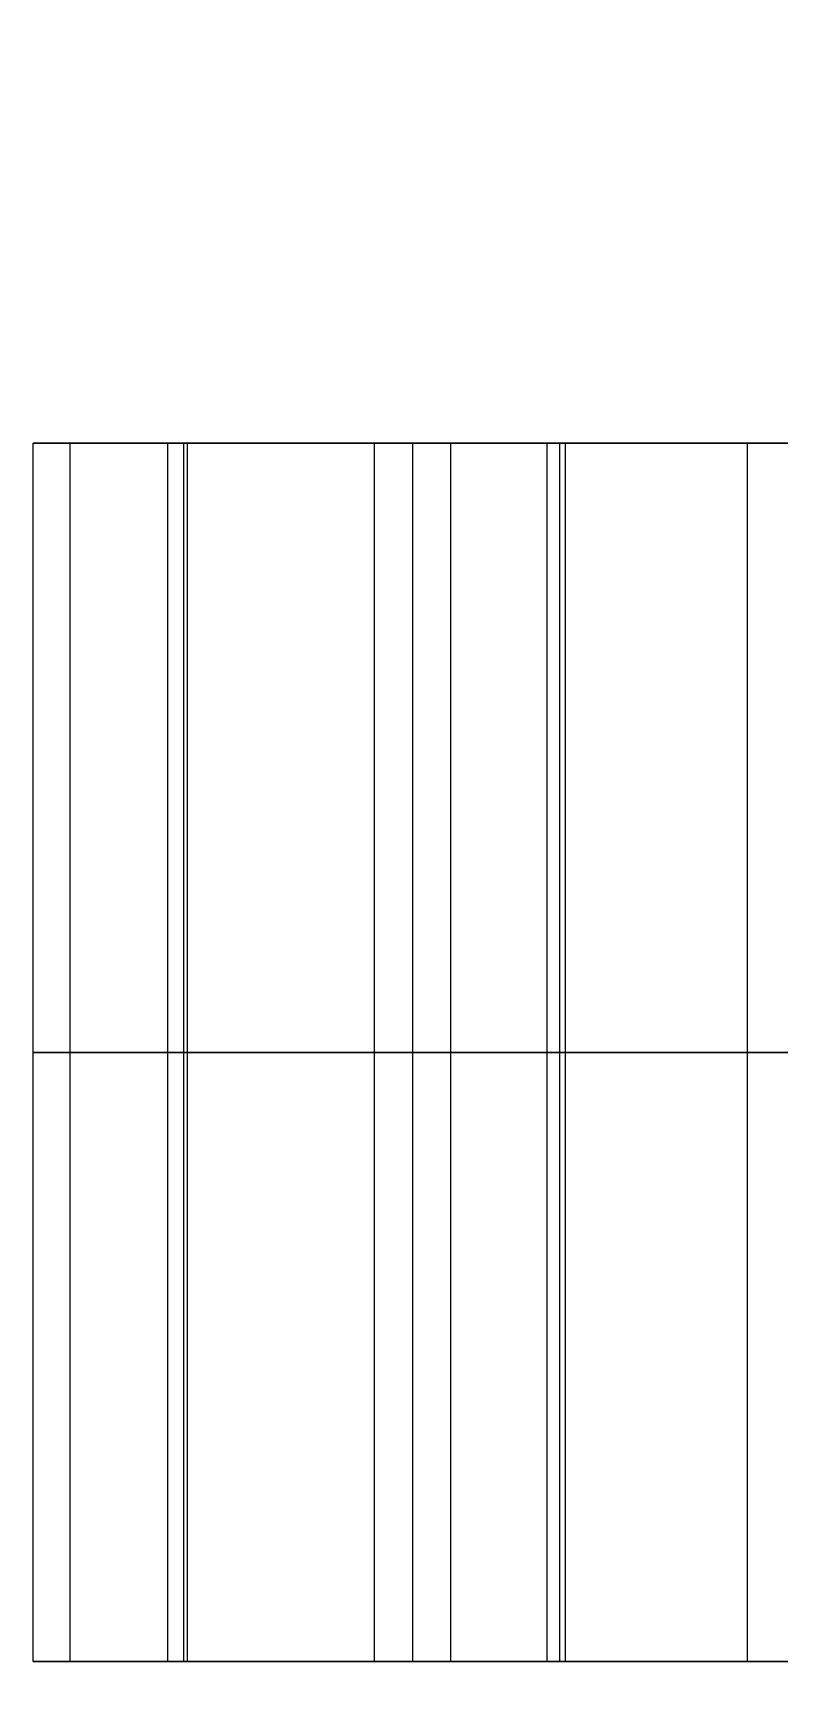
# Model space of a CAD drawing. Extents: x -60 to 60, y 140 to 264.
# Drawn here: x 18.15 to 21.87, y 194.39 to 202.52 of the extents above; entities that cross this region are included whole.
import ezdxf

# ---------------------------------------------------------------- set-up
doc = ezdxf.new("R2010")
doc.units = 0
doc.layers.add('Cut051011', color=7, linetype='CONTINUOUS')

msp = doc.modelspace()

# ---------------------------------------------------------------- linework, layer by layer
at = {"layer": 'Cut051011'}
for p, q in [((18.1473, 197.5, 546.061), (18.1473, 200.5, 546.061)), ((18.1473, 197.5, 546.061), (18.1473, 200.5, 546.061)), ((18.1473, 197.5, 653.939), (18.1473, 200.5, 653.939)), ((18.1473, 197.5, 653.939), (18.1473, 200.5, 653.939)), ((18.3306, 197.5, 545.984), (18.3306, 200.5, 545.984)), ((18.3306, 197.5, 545.984), (18.3306, 200.5, 545.984)), ((18.3306, 197.5, 654.016), (18.3306, 200.5, 654.016)), ((18.3306, 197.5, 654.016), (18.3306, 200.5, 654.016)), ((18.811, 197.5, 546.149), (18.811, 200.5, 546.149)), ((18.811, 197.5, 546.149), (18.811, 200.5, 546.149)), ((18.811, 197.5, 653.851), (18.811, 200.5, 653.851)), ((18.811, 197.5, 653.851), (18.811, 200.5, 653.851)), ((18.8908, 197.5, 546.639), (18.8908, 200.5, 546.639)), ((18.8908, 197.5, 546.639), (18.8908, 200.5, 546.639)), ((18.8908, 197.5, 653.361), (18.8908, 200.5, 653.361)), ((18.8908, 197.5, 653.361), (18.8908, 200.5, 653.361)), ((18.9081, 197.5, 546.323), (18.9081, 200.5, 546.323)), ((18.9081, 197.5, 546.323), (18.9081, 200.5, 546.323)), ((18.9081, 197.5, 653.677), (18.9081, 200.5, 653.677)), ((18.9081, 197.5, 653.677), (18.9081, 200.5, 653.677)), ((19.8284, 197.5, 546.981), (19.8284, 200.5, 546.981)), ((19.8284, 197.5, 546.981), (19.8284, 200.5, 546.981)), ((19.8284, 197.5, 653.019), (19.8284, 200.5, 653.019)), ((19.8284, 197.5, 653.019), (19.8284, 200.5, 653.019)), ((20.0187, 197.5, 546.727), (20.0187, 200.5, 546.727)), ((20.0187, 197.5, 546.727), (20.0187, 200.5, 546.727)), ((20.0187, 197.5, 653.273), (20.0187, 200.5, 653.273)), ((20.0187, 197.5, 653.273), (20.0187, 200.5, 653.273)), ((20.2046, 197.5, 546.656), (20.2046, 200.5, 546.656)), ((20.2046, 197.5, 546.656), (20.2046, 200.5, 546.656)), ((20.2046, 197.5, 653.344), (20.2046, 200.5, 653.344)), ((20.2046, 197.5, 653.344), (20.2046, 200.5, 653.344)), ((20.6789, 197.5, 546.838), (20.6789, 200.5, 546.838)), ((20.6789, 197.5, 546.838), (20.6789, 200.5, 546.838)), ((20.6789, 197.5, 653.162), (20.6789, 200.5, 653.162)), ((20.6789, 197.5, 653.162), (20.6789, 200.5, 653.162)), ((20.7415, 197.5, 547.331), (20.7415, 200.5, 547.331)), ((20.7415, 197.5, 547.331), (20.7415, 200.5, 547.331)), ((20.7415, 197.5, 652.669), (20.7415, 200.5, 652.669)), ((20.7415, 197.5, 652.669), (20.7415, 200.5, 652.669)), ((20.7699, 197.5, 547.015), (20.7699, 200.5, 547.015)), ((20.7699, 197.5, 547.015), (20.7699, 200.5, 547.015)), ((20.7699, 197.5, 652.985), (20.7699, 200.5, 652.985)), ((20.7699, 197.5, 652.985), (20.7699, 200.5, 652.985)), ((21.6666, 197.5, 547.705), (21.6666, 200.5, 547.705)), ((21.6666, 197.5, 547.705), (21.6666, 200.5, 547.705)), ((21.6666, 197.5, 652.295), (21.6666, 200.5, 652.295)), ((21.6666, 197.5, 652.295), (21.6666, 200.5, 652.295)), ((18.1473, 194.5, 546.061), (18.1473, 197.5, 546.061)), ((18.1473, 194.5, 546.061), (18.1473, 197.5, 546.061)), ((18.1473, 194.5, 653.939), (18.1473, 197.5, 653.939)), ((18.1473, 194.5, 653.939), (18.1473, 197.5, 653.939)), ((18.3306, 194.5, 545.984), (18.3306, 197.5, 545.984)), ((18.3306, 194.5, 545.984), (18.3306, 197.5, 545.984)), ((18.3306, 194.5, 654.016), (18.3306, 197.5, 654.016)), ((18.3306, 194.5, 654.016), (18.3306, 197.5, 654.016)), ((18.811, 194.5, 546.149), (18.811, 197.5, 546.149)), ((18.811, 194.5, 546.149), (18.811, 197.5, 546.149)), ((18.811, 194.5, 653.851), (18.811, 197.5, 653.851)), ((18.811, 194.5, 653.851), (18.811, 197.5, 653.851)), ((18.8908, 194.5, 546.639), (18.8908, 197.5, 546.639)), ((18.8908, 194.5, 546.639), (18.8908, 197.5, 546.639)), ((18.8908, 194.5, 653.361), (18.8908, 197.5, 653.361)), ((18.8908, 194.5, 653.361), (18.8908, 197.5, 653.361)), ((18.9081, 194.5, 546.323), (18.9081, 197.5, 546.323)), ((18.9081, 194.5, 546.323), (18.9081, 197.5, 546.323)), ((18.9081, 194.5, 653.677), (18.9081, 197.5, 653.677)), ((18.9081, 194.5, 653.677), (18.9081, 197.5, 653.677)), ((19.8284, 194.5, 546.981), (19.8284, 197.5, 546.981)), ((19.8284, 194.5, 546.981), (19.8284, 197.5, 546.981)), ((19.8284, 194.5, 653.019), (19.8284, 197.5, 653.019)), ((19.8284, 194.5, 653.019), (19.8284, 197.5, 653.019)), ((20.0187, 194.5, 546.727), (20.0187, 197.5, 546.727)), ((20.0187, 194.5, 546.727), (20.0187, 197.5, 546.727)), ((20.0187, 194.5, 653.273), (20.0187, 197.5, 653.273)), ((20.0187, 194.5, 653.273), (20.0187, 197.5, 653.273)), ((20.2046, 194.5, 546.656), (20.2046, 197.5, 546.656)), ((20.2046, 194.5, 546.656), (20.2046, 197.5, 546.656)), ((20.2046, 194.5, 653.344), (20.2046, 197.5, 653.344)), ((20.2046, 194.5, 653.344), (20.2046, 197.5, 653.344)), ((20.6789, 194.5, 546.838), (20.6789, 197.5, 546.838)), ((20.6789, 194.5, 546.838), (20.6789, 197.5, 546.838)), ((20.6789, 194.5, 653.162), (20.6789, 197.5, 653.162)), ((20.6789, 194.5, 653.162), (20.6789, 197.5, 653.162)), ((20.7415, 194.5, 547.331), (20.7415, 197.5, 547.331)), ((20.7415, 194.5, 547.331), (20.7415, 197.5, 547.331)), ((20.7415, 194.5, 652.669), (20.7415, 197.5, 652.669)), ((20.7415, 194.5, 652.669), (20.7415, 197.5, 652.669)), ((20.7699, 194.5, 547.015), (20.7699, 197.5, 547.015)), ((20.7699, 194.5, 547.015), (20.7699, 197.5, 547.015)), ((20.7699, 194.5, 652.985), (20.7699, 197.5, 652.985)), ((20.7699, 194.5, 652.985), (20.7699, 197.5, 652.985)), ((21.6666, 194.5, 547.705), (21.6666, 197.5, 547.705)), ((21.6666, 194.5, 547.705), (21.6666, 197.5, 547.705)), ((21.6666, 194.5, 652.295), (21.6666, 197.5, 652.295)), ((21.6666, 194.5, 652.295), (21.6666, 197.5, 652.295))]:
    msp.add_line(p, q, dxfattribs=at)
for centre in [(0, 203.5), (0, 203.5), (0, 200.5), (0, 200.5)]:
    msp.add_circle(centre, 60, dxfattribs=at)
for points, degree, knots in [([(18.3306, 200.5, 545.984), (18.2804, 200.5, 545.966), (18.2243, 200.5, 545.987), (18.1698, 200.5, 546.013), (18.1473, 200.5, 546.061)], 2, [0, 0, 0, 0.724386, 0.724386, 1.44877, 1.44877, 1.44877]), ([(18.1473, 200.5, 653.939), (18.1698, 200.5, 653.987), (18.2243, 200.5, 654.013), (18.2804, 200.5, 654.034), (18.3306, 200.5, 654.016)], 2, [0, 0, 0, 0.724386, 0.724386, 1.44877, 1.44877, 1.44877]), ([(18.3306, 200.5, 545.984), (18.2804, 200.5, 545.966), (18.2243, 200.5, 545.987), (18.1698, 200.5, 546.013), (18.1473, 200.5, 546.061)], 2, [0, 0, 0, 0.724386, 0.724386, 1.44877, 1.44877, 1.44877]), ([(18.1473, 200.5, 653.939), (18.1698, 200.5, 653.987), (18.2243, 200.5, 654.013), (18.2804, 200.5, 654.034), (18.3306, 200.5, 654.016)], 2, [0, 0, 0, 0.724386, 0.724386, 1.44877, 1.44877, 1.44877]), ([(18.9081, 200.5, 546.323), (18.92, 200.5, 546.271), (18.8924, 200.5, 546.218), (18.8614, 200.5, 546.166), (18.811, 200.5, 546.149)], 2, [0, 0, 0, 0.724386, 0.724386, 1.44877, 1.44877, 1.44877]), ([(18.811, 200.5, 653.851), (18.8614, 200.5, 653.834), (18.8924, 200.5, 653.782), (18.92, 200.5, 653.729), (18.9081, 200.5, 653.677)], 2, [0, 0, 0, 0.724386, 0.724386, 1.44877, 1.44877, 1.44877]), ([(18.9081, 200.5, 546.323), (18.92, 200.5, 546.271), (18.8924, 200.5, 546.218), (18.8614, 200.5, 546.166), (18.811, 200.5, 546.149)], 2, [0, 0, 0, 0.724386, 0.724386, 1.44877, 1.44877, 1.44877]), ([(18.811, 200.5, 653.851), (18.8614, 200.5, 653.834), (18.8924, 200.5, 653.782), (18.92, 200.5, 653.729), (18.9081, 200.5, 653.677)], 2, [0, 0, 0, 0.724386, 0.724386, 1.44877, 1.44877, 1.44877]), ([(19.8284, 200.5, 546.981), (19.769, 200.5, 547.038), (19.686, 200.5, 547.092), (19.5837, 200.5, 547.118), (19.4821, 200.5, 547.146), (19.3618, 200.5, 547.143), (19.2529, 200.5, 547.103), (19.1437, 200.5, 547.064), (19.05, 200.5, 546.988), (18.9897, 200.5, 546.902), (18.9286, 200.5, 546.816), (18.8992, 200.5, 546.722), (18.8908, 200.5, 546.639)], 3, [0, 0, 0, 0, 0.558599, 0.558599, 0.558599, 1.1172, 1.1172, 1.1172, 1.6758, 1.6758, 1.6758, 2.2344, 2.2344, 2.2344, 2.2344]), ([(18.8908, 200.5, 653.361), (18.8992, 200.5, 653.278), (18.9286, 200.5, 653.184), (18.9897, 200.5, 653.098), (19.05, 200.5, 653.012), (19.1437, 200.5, 652.936), (19.2529, 200.5, 652.897), (19.3618, 200.5, 652.857), (19.4821, 200.5, 652.854), (19.5837, 200.5, 652.882), (19.686, 200.5, 652.908), (19.769, 200.5, 652.962), (19.8284, 200.5, 653.019)], 3, [0, 0, 0, 0, 0.558599, 0.558599, 0.558599, 1.1172, 1.1172, 1.1172, 1.6758, 1.6758, 1.6758, 2.2344, 2.2344, 2.2344, 2.2344]), ([(19.8284, 200.5, 546.981), (19.769, 200.5, 547.038), (19.686, 200.5, 547.092), (19.5837, 200.5, 547.118), (19.4821, 200.5, 547.146), (19.3618, 200.5, 547.143), (19.2529, 200.5, 547.103), (19.1437, 200.5, 547.064), (19.05, 200.5, 546.988), (18.9897, 200.5, 546.902), (18.9286, 200.5, 546.816), (18.8992, 200.5, 546.722), (18.8908, 200.5, 546.639)], 3, [0, 0, 0, 0, 0.558599, 0.558599, 0.558599, 1.1172, 1.1172, 1.1172, 1.6758, 1.6758, 1.6758, 2.2344, 2.2344, 2.2344, 2.2344]), ([(18.8908, 200.5, 653.361), (18.8992, 200.5, 653.278), (18.9286, 200.5, 653.184), (18.9897, 200.5, 653.098), (19.05, 200.5, 653.012), (19.1437, 200.5, 652.936), (19.2529, 200.5, 652.897), (19.3618, 200.5, 652.857), (19.4821, 200.5, 652.854), (19.5837, 200.5, 652.882), (19.686, 200.5, 652.908), (19.769, 200.5, 652.962), (19.8284, 200.5, 653.019)], 3, [0, 0, 0, 0, 0.558599, 0.558599, 0.558599, 1.1172, 1.1172, 1.1172, 1.6758, 1.6758, 1.6758, 2.2344, 2.2344, 2.2344, 2.2344]), ([(20.2046, 200.5, 546.656), (20.155, 200.5, 546.637), (20.0983, 200.5, 546.656), (20.0429, 200.5, 546.68), (20.0187, 200.5, 546.727)], 2, [0, 0, 0, 0.724386, 0.724386, 1.44877, 1.44877, 1.44877]), ([(20.0187, 200.5, 653.273), (20.0429, 200.5, 653.32), (20.0983, 200.5, 653.344), (20.155, 200.5, 653.363), (20.2046, 200.5, 653.344)], 2, [0, 0, 0, 0.724386, 0.724386, 1.44877, 1.44877, 1.44877]), ([(20.2046, 200.5, 546.656), (20.155, 200.5, 546.637), (20.0983, 200.5, 546.656), (20.0429, 200.5, 546.68), (20.0187, 200.5, 546.727)], 2, [0, 0, 0, 0.724386, 0.724386, 1.44877, 1.44877, 1.44877]), ([(20.0187, 200.5, 653.273), (20.0429, 200.5, 653.32), (20.0983, 200.5, 653.344), (20.155, 200.5, 653.363), (20.2046, 200.5, 653.344)], 2, [0, 0, 0, 0.724386, 0.724386, 1.44877, 1.44877, 1.44877]), ([(20.7699, 200.5, 547.015), (20.7836, 200.5, 546.964), (20.7579, 200.5, 546.91), (20.7287, 200.5, 546.857), (20.6789, 200.5, 546.838)], 2, [0, 0, 0, 0.724386, 0.724386, 1.44877, 1.44877, 1.44877]), ([(20.6789, 200.5, 653.162), (20.7287, 200.5, 653.143), (20.7579, 200.5, 653.09), (20.7836, 200.5, 653.036), (20.7699, 200.5, 652.985)], 2, [0, 0, 0, 0.724386, 0.724386, 1.44877, 1.44877, 1.44877]), ([(20.7699, 200.5, 547.015), (20.7836, 200.5, 546.964), (20.7579, 200.5, 546.91), (20.7287, 200.5, 546.857), (20.6789, 200.5, 546.838)], 2, [0, 0, 0, 0.724386, 0.724386, 1.44877, 1.44877, 1.44877]), ([(20.6789, 200.5, 653.162), (20.7287, 200.5, 653.143), (20.7579, 200.5, 653.09), (20.7836, 200.5, 653.036), (20.7699, 200.5, 652.985)], 2, [0, 0, 0, 0.724386, 0.724386, 1.44877, 1.44877, 1.44877]), ([(21.6666, 200.5, 547.705), (21.6053, 200.5, 547.76), (21.5205, 200.5, 547.811), (21.4173, 200.5, 547.834), (21.3148, 200.5, 547.858), (21.1947, 200.5, 547.851), (21.0873, 200.5, 547.807), (20.9795, 200.5, 547.764), (20.8884, 200.5, 547.685), (20.8313, 200.5, 547.597), (20.7731, 200.5, 547.509), (20.7471, 200.5, 547.414), (20.7415, 200.5, 547.331)], 3, [0, 0, 0, 0, 0.558599, 0.558599, 0.558599, 1.1172, 1.1172, 1.1172, 1.6758, 1.6758, 1.6758, 2.2344, 2.2344, 2.2344, 2.2344]), ([(20.7415, 200.5, 652.669), (20.7471, 200.5, 652.586), (20.7731, 200.5, 652.491), (20.8313, 200.5, 652.403), (20.8884, 200.5, 652.315), (20.9795, 200.5, 652.236), (21.0873, 200.5, 652.193), (21.1947, 200.5, 652.149), (21.3148, 200.5, 652.142), (21.4173, 200.5, 652.166), (21.5205, 200.5, 652.189), (21.6053, 200.5, 652.24), (21.6666, 200.5, 652.295)], 3, [0, 0, 0, 0, 0.558599, 0.558599, 0.558599, 1.1172, 1.1172, 1.1172, 1.6758, 1.6758, 1.6758, 2.2344, 2.2344, 2.2344, 2.2344]), ([(21.6666, 200.5, 547.705), (21.6053, 200.5, 547.76), (21.5205, 200.5, 547.811), (21.4173, 200.5, 547.834), (21.3148, 200.5, 547.858), (21.1947, 200.5, 547.851), (21.0873, 200.5, 547.807), (20.9795, 200.5, 547.764), (20.8884, 200.5, 547.685), (20.8313, 200.5, 547.597), (20.7731, 200.5, 547.509), (20.7471, 200.5, 547.414), (20.7415, 200.5, 547.331)], 3, [0, 0, 0, 0, 0.558599, 0.558599, 0.558599, 1.1172, 1.1172, 1.1172, 1.6758, 1.6758, 1.6758, 2.2344, 2.2344, 2.2344, 2.2344]), ([(20.7415, 200.5, 652.669), (20.7471, 200.5, 652.586), (20.7731, 200.5, 652.491), (20.8313, 200.5, 652.403), (20.8884, 200.5, 652.315), (20.9795, 200.5, 652.236), (21.0873, 200.5, 652.193), (21.1947, 200.5, 652.149), (21.3148, 200.5, 652.142), (21.4173, 200.5, 652.166), (21.5205, 200.5, 652.189), (21.6053, 200.5, 652.24), (21.6666, 200.5, 652.295)], 3, [0, 0, 0, 0, 0.558599, 0.558599, 0.558599, 1.1172, 1.1172, 1.1172, 1.6758, 1.6758, 1.6758, 2.2344, 2.2344, 2.2344, 2.2344]), ([(18.3306, 197.5, 545.984), (18.2804, 197.5, 545.966), (18.2243, 197.5, 545.987), (18.1698, 197.5, 546.013), (18.1473, 197.5, 546.061)], 2, [0, 0, 0, 0.724386, 0.724386, 1.44877, 1.44877, 1.44877]), ([(18.1473, 197.5, 653.939), (18.1698, 197.5, 653.987), (18.2243, 197.5, 654.013), (18.2804, 197.5, 654.034), (18.3306, 197.5, 654.016)], 2, [0, 0, 0, 0.724386, 0.724386, 1.44877, 1.44877, 1.44877]), ([(18.3306, 197.5, 545.984), (18.2804, 197.5, 545.966), (18.2243, 197.5, 545.987), (18.1698, 197.5, 546.013), (18.1473, 197.5, 546.061)], 2, [0, 0, 0, 0.724386, 0.724386, 1.44877, 1.44877, 1.44877]), ([(18.1473, 197.5, 653.939), (18.1698, 197.5, 653.987), (18.2243, 197.5, 654.013), (18.2804, 197.5, 654.034), (18.3306, 197.5, 654.016)], 2, [0, 0, 0, 0.724386, 0.724386, 1.44877, 1.44877, 1.44877]), ([(18.3306, 197.5, 545.984), (18.2804, 197.5, 545.966), (18.2243, 197.5, 545.987), (18.1698, 197.5, 546.013), (18.1473, 197.5, 546.061)], 2, [0, 0, 0, 0.724386, 0.724386, 1.44877, 1.44877, 1.44877]), ([(18.1473, 197.5, 653.939), (18.1698, 197.5, 653.987), (18.2243, 197.5, 654.013), (18.2804, 197.5, 654.034), (18.3306, 197.5, 654.016)], 2, [0, 0, 0, 0.724386, 0.724386, 1.44877, 1.44877, 1.44877]), ([(18.3306, 197.5, 545.984), (18.2804, 197.5, 545.966), (18.2243, 197.5, 545.987), (18.1698, 197.5, 546.013), (18.1473, 197.5, 546.061)], 2, [0, 0, 0, 0.724386, 0.724386, 1.44877, 1.44877, 1.44877]), ([(18.1473, 197.5, 653.939), (18.1698, 197.5, 653.987), (18.2243, 197.5, 654.013), (18.2804, 197.5, 654.034), (18.3306, 197.5, 654.016)], 2, [0, 0, 0, 0.724386, 0.724386, 1.44877, 1.44877, 1.44877]), ([(18.9081, 197.5, 546.323), (18.92, 197.5, 546.271), (18.8924, 197.5, 546.218), (18.8614, 197.5, 546.166), (18.811, 197.5, 546.149)], 2, [0, 0, 0, 0.724386, 0.724386, 1.44877, 1.44877, 1.44877]), ([(18.811, 197.5, 653.851), (18.8614, 197.5, 653.834), (18.8924, 197.5, 653.782), (18.92, 197.5, 653.729), (18.9081, 197.5, 653.677)], 2, [0, 0, 0, 0.724386, 0.724386, 1.44877, 1.44877, 1.44877]), ([(18.9081, 197.5, 546.323), (18.92, 197.5, 546.271), (18.8924, 197.5, 546.218), (18.8614, 197.5, 546.166), (18.811, 197.5, 546.149)], 2, [0, 0, 0, 0.724386, 0.724386, 1.44877, 1.44877, 1.44877]), ([(18.811, 197.5, 653.851), (18.8614, 197.5, 653.834), (18.8924, 197.5, 653.782), (18.92, 197.5, 653.729), (18.9081, 197.5, 653.677)], 2, [0, 0, 0, 0.724386, 0.724386, 1.44877, 1.44877, 1.44877]), ([(18.9081, 197.5, 546.323), (18.92, 197.5, 546.271), (18.8924, 197.5, 546.218), (18.8614, 197.5, 546.166), (18.811, 197.5, 546.149)], 2, [0, 0, 0, 0.724386, 0.724386, 1.44877, 1.44877, 1.44877]), ([(18.811, 197.5, 653.851), (18.8614, 197.5, 653.834), (18.8924, 197.5, 653.782), (18.92, 197.5, 653.729), (18.9081, 197.5, 653.677)], 2, [0, 0, 0, 0.724386, 0.724386, 1.44877, 1.44877, 1.44877]), ([(18.9081, 197.5, 546.323), (18.92, 197.5, 546.271), (18.8924, 197.5, 546.218), (18.8614, 197.5, 546.166), (18.811, 197.5, 546.149)], 2, [0, 0, 0, 0.724386, 0.724386, 1.44877, 1.44877, 1.44877]), ([(18.811, 197.5, 653.851), (18.8614, 197.5, 653.834), (18.8924, 197.5, 653.782), (18.92, 197.5, 653.729), (18.9081, 197.5, 653.677)], 2, [0, 0, 0, 0.724386, 0.724386, 1.44877, 1.44877, 1.44877]), ([(19.8284, 197.5, 546.981), (19.769, 197.5, 547.038), (19.686, 197.5, 547.092), (19.5837, 197.5, 547.118), (19.4821, 197.5, 547.146), (19.3618, 197.5, 547.143), (19.2529, 197.5, 547.103), (19.1437, 197.5, 547.064), (19.05, 197.5, 546.988), (18.9897, 197.5, 546.902), (18.9286, 197.5, 546.816), (18.8992, 197.5, 546.722), (18.8908, 197.5, 546.639)], 3, [0, 0, 0, 0, 0.558599, 0.558599, 0.558599, 1.1172, 1.1172, 1.1172, 1.6758, 1.6758, 1.6758, 2.2344, 2.2344, 2.2344, 2.2344]), ([(18.8908, 197.5, 653.361), (18.8992, 197.5, 653.278), (18.9286, 197.5, 653.184), (18.9897, 197.5, 653.098), (19.05, 197.5, 653.012), (19.1437, 197.5, 652.936), (19.2529, 197.5, 652.897), (19.3618, 197.5, 652.857), (19.4821, 197.5, 652.854), (19.5837, 197.5, 652.882), (19.686, 197.5, 652.908), (19.769, 197.5, 652.962), (19.8284, 197.5, 653.019)], 3, [0, 0, 0, 0, 0.558599, 0.558599, 0.558599, 1.1172, 1.1172, 1.1172, 1.6758, 1.6758, 1.6758, 2.2344, 2.2344, 2.2344, 2.2344]), ([(19.8284, 197.5, 546.981), (19.769, 197.5, 547.038), (19.686, 197.5, 547.092), (19.5837, 197.5, 547.118), (19.4821, 197.5, 547.146), (19.3618, 197.5, 547.143), (19.2529, 197.5, 547.103), (19.1437, 197.5, 547.064), (19.05, 197.5, 546.988), (18.9897, 197.5, 546.902), (18.9286, 197.5, 546.816), (18.8992, 197.5, 546.722), (18.8908, 197.5, 546.639)], 3, [0, 0, 0, 0, 0.558599, 0.558599, 0.558599, 1.1172, 1.1172, 1.1172, 1.6758, 1.6758, 1.6758, 2.2344, 2.2344, 2.2344, 2.2344]), ([(18.8908, 197.5, 653.361), (18.8992, 197.5, 653.278), (18.9286, 197.5, 653.184), (18.9897, 197.5, 653.098), (19.05, 197.5, 653.012), (19.1437, 197.5, 652.936), (19.2529, 197.5, 652.897), (19.3618, 197.5, 652.857), (19.4821, 197.5, 652.854), (19.5837, 197.5, 652.882), (19.686, 197.5, 652.908), (19.769, 197.5, 652.962), (19.8284, 197.5, 653.019)], 3, [0, 0, 0, 0, 0.558599, 0.558599, 0.558599, 1.1172, 1.1172, 1.1172, 1.6758, 1.6758, 1.6758, 2.2344, 2.2344, 2.2344, 2.2344]), ([(19.8284, 197.5, 546.981), (19.769, 197.5, 547.038), (19.686, 197.5, 547.092), (19.5837, 197.5, 547.118), (19.4821, 197.5, 547.146), (19.3618, 197.5, 547.143), (19.2529, 197.5, 547.103), (19.1437, 197.5, 547.064), (19.05, 197.5, 546.988), (18.9897, 197.5, 546.902), (18.9286, 197.5, 546.816), (18.8992, 197.5, 546.722), (18.8908, 197.5, 546.639)], 3, [0, 0, 0, 0, 0.558599, 0.558599, 0.558599, 1.1172, 1.1172, 1.1172, 1.6758, 1.6758, 1.6758, 2.2344, 2.2344, 2.2344, 2.2344]), ([(18.8908, 197.5, 653.361), (18.8992, 197.5, 653.278), (18.9286, 197.5, 653.184), (18.9897, 197.5, 653.098), (19.05, 197.5, 653.012), (19.1437, 197.5, 652.936), (19.2529, 197.5, 652.897), (19.3618, 197.5, 652.857), (19.4821, 197.5, 652.854), (19.5837, 197.5, 652.882), (19.686, 197.5, 652.908), (19.769, 197.5, 652.962), (19.8284, 197.5, 653.019)], 3, [0, 0, 0, 0, 0.558599, 0.558599, 0.558599, 1.1172, 1.1172, 1.1172, 1.6758, 1.6758, 1.6758, 2.2344, 2.2344, 2.2344, 2.2344]), ([(19.8284, 197.5, 546.981), (19.769, 197.5, 547.038), (19.686, 197.5, 547.092), (19.5837, 197.5, 547.118), (19.4821, 197.5, 547.146), (19.3618, 197.5, 547.143), (19.2529, 197.5, 547.103), (19.1437, 197.5, 547.064), (19.05, 197.5, 546.988), (18.9897, 197.5, 546.902), (18.9286, 197.5, 546.816), (18.8992, 197.5, 546.722), (18.8908, 197.5, 546.639)], 3, [0, 0, 0, 0, 0.558599, 0.558599, 0.558599, 1.1172, 1.1172, 1.1172, 1.6758, 1.6758, 1.6758, 2.2344, 2.2344, 2.2344, 2.2344]), ([(18.8908, 197.5, 653.361), (18.8992, 197.5, 653.278), (18.9286, 197.5, 653.184), (18.9897, 197.5, 653.098), (19.05, 197.5, 653.012), (19.1437, 197.5, 652.936), (19.2529, 197.5, 652.897), (19.3618, 197.5, 652.857), (19.4821, 197.5, 652.854), (19.5837, 197.5, 652.882), (19.686, 197.5, 652.908), (19.769, 197.5, 652.962), (19.8284, 197.5, 653.019)], 3, [0, 0, 0, 0, 0.558599, 0.558599, 0.558599, 1.1172, 1.1172, 1.1172, 1.6758, 1.6758, 1.6758, 2.2344, 2.2344, 2.2344, 2.2344]), ([(20.2046, 197.5, 546.656), (20.155, 197.5, 546.637), (20.0983, 197.5, 546.656), (20.0429, 197.5, 546.68), (20.0187, 197.5, 546.727)], 2, [0, 0, 0, 0.724386, 0.724386, 1.44877, 1.44877, 1.44877]), ([(20.0187, 197.5, 653.273), (20.0429, 197.5, 653.32), (20.0983, 197.5, 653.344), (20.155, 197.5, 653.363), (20.2046, 197.5, 653.344)], 2, [0, 0, 0, 0.724386, 0.724386, 1.44877, 1.44877, 1.44877]), ([(20.2046, 197.5, 546.656), (20.155, 197.5, 546.637), (20.0983, 197.5, 546.656), (20.0429, 197.5, 546.68), (20.0187, 197.5, 546.727)], 2, [0, 0, 0, 0.724386, 0.724386, 1.44877, 1.44877, 1.44877]), ([(20.0187, 197.5, 653.273), (20.0429, 197.5, 653.32), (20.0983, 197.5, 653.344), (20.155, 197.5, 653.363), (20.2046, 197.5, 653.344)], 2, [0, 0, 0, 0.724386, 0.724386, 1.44877, 1.44877, 1.44877]), ([(20.2046, 197.5, 546.656), (20.155, 197.5, 546.637), (20.0983, 197.5, 546.656), (20.0429, 197.5, 546.68), (20.0187, 197.5, 546.727)], 2, [0, 0, 0, 0.724386, 0.724386, 1.44877, 1.44877, 1.44877]), ([(20.0187, 197.5, 653.273), (20.0429, 197.5, 653.32), (20.0983, 197.5, 653.344), (20.155, 197.5, 653.363), (20.2046, 197.5, 653.344)], 2, [0, 0, 0, 0.724386, 0.724386, 1.44877, 1.44877, 1.44877]), ([(20.2046, 197.5, 546.656), (20.155, 197.5, 546.637), (20.0983, 197.5, 546.656), (20.0429, 197.5, 546.68), (20.0187, 197.5, 546.727)], 2, [0, 0, 0, 0.724386, 0.724386, 1.44877, 1.44877, 1.44877]), ([(20.0187, 197.5, 653.273), (20.0429, 197.5, 653.32), (20.0983, 197.5, 653.344), (20.155, 197.5, 653.363), (20.2046, 197.5, 653.344)], 2, [0, 0, 0, 0.724386, 0.724386, 1.44877, 1.44877, 1.44877]), ([(20.7699, 197.5, 547.015), (20.7836, 197.5, 546.964), (20.7579, 197.5, 546.91), (20.7287, 197.5, 546.857), (20.6789, 197.5, 546.838)], 2, [0, 0, 0, 0.724386, 0.724386, 1.44877, 1.44877, 1.44877]), ([(20.6789, 197.5, 653.162), (20.7287, 197.5, 653.143), (20.7579, 197.5, 653.09), (20.7836, 197.5, 653.036), (20.7699, 197.5, 652.985)], 2, [0, 0, 0, 0.724386, 0.724386, 1.44877, 1.44877, 1.44877]), ([(20.7699, 197.5, 547.015), (20.7836, 197.5, 546.964), (20.7579, 197.5, 546.91), (20.7287, 197.5, 546.857), (20.6789, 197.5, 546.838)], 2, [0, 0, 0, 0.724386, 0.724386, 1.44877, 1.44877, 1.44877]), ([(20.6789, 197.5, 653.162), (20.7287, 197.5, 653.143), (20.7579, 197.5, 653.09), (20.7836, 197.5, 653.036), (20.7699, 197.5, 652.985)], 2, [0, 0, 0, 0.724386, 0.724386, 1.44877, 1.44877, 1.44877]), ([(20.7699, 197.5, 547.015), (20.7836, 197.5, 546.964), (20.7579, 197.5, 546.91), (20.7287, 197.5, 546.857), (20.6789, 197.5, 546.838)], 2, [0, 0, 0, 0.724386, 0.724386, 1.44877, 1.44877, 1.44877]), ([(20.6789, 197.5, 653.162), (20.7287, 197.5, 653.143), (20.7579, 197.5, 653.09), (20.7836, 197.5, 653.036), (20.7699, 197.5, 652.985)], 2, [0, 0, 0, 0.724386, 0.724386, 1.44877, 1.44877, 1.44877]), ([(20.7699, 197.5, 547.015), (20.7836, 197.5, 546.964), (20.7579, 197.5, 546.91), (20.7287, 197.5, 546.857), (20.6789, 197.5, 546.838)], 2, [0, 0, 0, 0.724386, 0.724386, 1.44877, 1.44877, 1.44877]), ([(20.6789, 197.5, 653.162), (20.7287, 197.5, 653.143), (20.7579, 197.5, 653.09), (20.7836, 197.5, 653.036), (20.7699, 197.5, 652.985)], 2, [0, 0, 0, 0.724386, 0.724386, 1.44877, 1.44877, 1.44877]), ([(21.6666, 197.5, 547.705), (21.6053, 197.5, 547.76), (21.5205, 197.5, 547.811), (21.4173, 197.5, 547.834), (21.3148, 197.5, 547.858), (21.1947, 197.5, 547.851), (21.0873, 197.5, 547.807), (20.9795, 197.5, 547.764), (20.8884, 197.5, 547.685), (20.8313, 197.5, 547.597), (20.7731, 197.5, 547.509), (20.7471, 197.5, 547.414), (20.7415, 197.5, 547.331)], 3, [0, 0, 0, 0, 0.558599, 0.558599, 0.558599, 1.1172, 1.1172, 1.1172, 1.6758, 1.6758, 1.6758, 2.2344, 2.2344, 2.2344, 2.2344]), ([(20.7415, 197.5, 652.669), (20.7471, 197.5, 652.586), (20.7731, 197.5, 652.491), (20.8313, 197.5, 652.403), (20.8884, 197.5, 652.315), (20.9795, 197.5, 652.236), (21.0873, 197.5, 652.193), (21.1947, 197.5, 652.149), (21.3148, 197.5, 652.142), (21.4173, 197.5, 652.166), (21.5205, 197.5, 652.189), (21.6053, 197.5, 652.24), (21.6666, 197.5, 652.295)], 3, [0, 0, 0, 0, 0.558599, 0.558599, 0.558599, 1.1172, 1.1172, 1.1172, 1.6758, 1.6758, 1.6758, 2.2344, 2.2344, 2.2344, 2.2344]), ([(21.6666, 197.5, 547.705), (21.6053, 197.5, 547.76), (21.5205, 197.5, 547.811), (21.4173, 197.5, 547.834), (21.3148, 197.5, 547.858), (21.1947, 197.5, 547.851), (21.0873, 197.5, 547.807), (20.9795, 197.5, 547.764), (20.8884, 197.5, 547.685), (20.8313, 197.5, 547.597), (20.7731, 197.5, 547.509), (20.7471, 197.5, 547.414), (20.7415, 197.5, 547.331)], 3, [0, 0, 0, 0, 0.558599, 0.558599, 0.558599, 1.1172, 1.1172, 1.1172, 1.6758, 1.6758, 1.6758, 2.2344, 2.2344, 2.2344, 2.2344]), ([(20.7415, 197.5, 652.669), (20.7471, 197.5, 652.586), (20.7731, 197.5, 652.491), (20.8313, 197.5, 652.403), (20.8884, 197.5, 652.315), (20.9795, 197.5, 652.236), (21.0873, 197.5, 652.193), (21.1947, 197.5, 652.149), (21.3148, 197.5, 652.142), (21.4173, 197.5, 652.166), (21.5205, 197.5, 652.189), (21.6053, 197.5, 652.24), (21.6666, 197.5, 652.295)], 3, [0, 0, 0, 0, 0.558599, 0.558599, 0.558599, 1.1172, 1.1172, 1.1172, 1.6758, 1.6758, 1.6758, 2.2344, 2.2344, 2.2344, 2.2344]), ([(21.6666, 197.5, 547.705), (21.6053, 197.5, 547.76), (21.5205, 197.5, 547.811), (21.4173, 197.5, 547.834), (21.3148, 197.5, 547.858), (21.1947, 197.5, 547.851), (21.0873, 197.5, 547.807), (20.9795, 197.5, 547.764), (20.8884, 197.5, 547.685), (20.8313, 197.5, 547.597), (20.7731, 197.5, 547.509), (20.7471, 197.5, 547.414), (20.7415, 197.5, 547.331)], 3, [0, 0, 0, 0, 0.558599, 0.558599, 0.558599, 1.1172, 1.1172, 1.1172, 1.6758, 1.6758, 1.6758, 2.2344, 2.2344, 2.2344, 2.2344]), ([(20.7415, 197.5, 652.669), (20.7471, 197.5, 652.586), (20.7731, 197.5, 652.491), (20.8313, 197.5, 652.403), (20.8884, 197.5, 652.315), (20.9795, 197.5, 652.236), (21.0873, 197.5, 652.193), (21.1947, 197.5, 652.149), (21.3148, 197.5, 652.142), (21.4173, 197.5, 652.166), (21.5205, 197.5, 652.189), (21.6053, 197.5, 652.24), (21.6666, 197.5, 652.295)], 3, [0, 0, 0, 0, 0.558599, 0.558599, 0.558599, 1.1172, 1.1172, 1.1172, 1.6758, 1.6758, 1.6758, 2.2344, 2.2344, 2.2344, 2.2344]), ([(21.6666, 197.5, 547.705), (21.6053, 197.5, 547.76), (21.5205, 197.5, 547.811), (21.4173, 197.5, 547.834), (21.3148, 197.5, 547.858), (21.1947, 197.5, 547.851), (21.0873, 197.5, 547.807), (20.9795, 197.5, 547.764), (20.8884, 197.5, 547.685), (20.8313, 197.5, 547.597), (20.7731, 197.5, 547.509), (20.7471, 197.5, 547.414), (20.7415, 197.5, 547.331)], 3, [0, 0, 0, 0, 0.558599, 0.558599, 0.558599, 1.1172, 1.1172, 1.1172, 1.6758, 1.6758, 1.6758, 2.2344, 2.2344, 2.2344, 2.2344]), ([(20.7415, 197.5, 652.669), (20.7471, 197.5, 652.586), (20.7731, 197.5, 652.491), (20.8313, 197.5, 652.403), (20.8884, 197.5, 652.315), (20.9795, 197.5, 652.236), (21.0873, 197.5, 652.193), (21.1947, 197.5, 652.149), (21.3148, 197.5, 652.142), (21.4173, 197.5, 652.166), (21.5205, 197.5, 652.189), (21.6053, 197.5, 652.24), (21.6666, 197.5, 652.295)], 3, [0, 0, 0, 0, 0.558599, 0.558599, 0.558599, 1.1172, 1.1172, 1.1172, 1.6758, 1.6758, 1.6758, 2.2344, 2.2344, 2.2344, 2.2344]), ([(18.3306, 194.5, 545.984), (18.2804, 194.5, 545.966), (18.2243, 194.5, 545.987), (18.1698, 194.5, 546.013), (18.1473, 194.5, 546.061)], 2, [0, 0, 0, 0.724386, 0.724386, 1.44877, 1.44877, 1.44877]), ([(18.1473, 194.5, 653.939), (18.1698, 194.5, 653.987), (18.2243, 194.5, 654.013), (18.2804, 194.5, 654.034), (18.3306, 194.5, 654.016)], 2, [0, 0, 0, 0.724386, 0.724386, 1.44877, 1.44877, 1.44877]), ([(18.3306, 194.5, 545.984), (18.2804, 194.5, 545.966), (18.2243, 194.5, 545.987), (18.1698, 194.5, 546.013), (18.1473, 194.5, 546.061)], 2, [0, 0, 0, 0.724386, 0.724386, 1.44877, 1.44877, 1.44877]), ([(18.1473, 194.5, 653.939), (18.1698, 194.5, 653.987), (18.2243, 194.5, 654.013), (18.2804, 194.5, 654.034), (18.3306, 194.5, 654.016)], 2, [0, 0, 0, 0.724386, 0.724386, 1.44877, 1.44877, 1.44877]), ([(18.9081, 194.5, 546.323), (18.92, 194.5, 546.271), (18.8924, 194.5, 546.218), (18.8614, 194.5, 546.166), (18.811, 194.5, 546.149)], 2, [0, 0, 0, 0.724386, 0.724386, 1.44877, 1.44877, 1.44877]), ([(18.811, 194.5, 653.851), (18.8614, 194.5, 653.834), (18.8924, 194.5, 653.782), (18.92, 194.5, 653.729), (18.9081, 194.5, 653.677)], 2, [0, 0, 0, 0.724386, 0.724386, 1.44877, 1.44877, 1.44877]), ([(18.9081, 194.5, 546.323), (18.92, 194.5, 546.271), (18.8924, 194.5, 546.218), (18.8614, 194.5, 546.166), (18.811, 194.5, 546.149)], 2, [0, 0, 0, 0.724386, 0.724386, 1.44877, 1.44877, 1.44877]), ([(18.811, 194.5, 653.851), (18.8614, 194.5, 653.834), (18.8924, 194.5, 653.782), (18.92, 194.5, 653.729), (18.9081, 194.5, 653.677)], 2, [0, 0, 0, 0.724386, 0.724386, 1.44877, 1.44877, 1.44877]), ([(19.8284, 194.5, 546.981), (19.769, 194.5, 547.038), (19.686, 194.5, 547.092), (19.5837, 194.5, 547.118), (19.4821, 194.5, 547.146), (19.3618, 194.5, 547.143), (19.2529, 194.5, 547.103), (19.1437, 194.5, 547.064), (19.05, 194.5, 546.988), (18.9897, 194.5, 546.902), (18.9286, 194.5, 546.816), (18.8992, 194.5, 546.722), (18.8908, 194.5, 546.639)], 3, [0, 0, 0, 0, 0.558599, 0.558599, 0.558599, 1.1172, 1.1172, 1.1172, 1.6758, 1.6758, 1.6758, 2.2344, 2.2344, 2.2344, 2.2344]), ([(18.8908, 194.5, 653.361), (18.8992, 194.5, 653.278), (18.9286, 194.5, 653.184), (18.9897, 194.5, 653.098), (19.05, 194.5, 653.012), (19.1437, 194.5, 652.936), (19.2529, 194.5, 652.897), (19.3618, 194.5, 652.857), (19.4821, 194.5, 652.854), (19.5837, 194.5, 652.882), (19.686, 194.5, 652.908), (19.769, 194.5, 652.962), (19.8284, 194.5, 653.019)], 3, [0, 0, 0, 0, 0.558599, 0.558599, 0.558599, 1.1172, 1.1172, 1.1172, 1.6758, 1.6758, 1.6758, 2.2344, 2.2344, 2.2344, 2.2344]), ([(19.8284, 194.5, 546.981), (19.769, 194.5, 547.038), (19.686, 194.5, 547.092), (19.5837, 194.5, 547.118), (19.4821, 194.5, 547.146), (19.3618, 194.5, 547.143), (19.2529, 194.5, 547.103), (19.1437, 194.5, 547.064), (19.05, 194.5, 546.988), (18.9897, 194.5, 546.902), (18.9286, 194.5, 546.816), (18.8992, 194.5, 546.722), (18.8908, 194.5, 546.639)], 3, [0, 0, 0, 0, 0.558599, 0.558599, 0.558599, 1.1172, 1.1172, 1.1172, 1.6758, 1.6758, 1.6758, 2.2344, 2.2344, 2.2344, 2.2344]), ([(18.8908, 194.5, 653.361), (18.8992, 194.5, 653.278), (18.9286, 194.5, 653.184), (18.9897, 194.5, 653.098), (19.05, 194.5, 653.012), (19.1437, 194.5, 652.936), (19.2529, 194.5, 652.897), (19.3618, 194.5, 652.857), (19.4821, 194.5, 652.854), (19.5837, 194.5, 652.882), (19.686, 194.5, 652.908), (19.769, 194.5, 652.962), (19.8284, 194.5, 653.019)], 3, [0, 0, 0, 0, 0.558599, 0.558599, 0.558599, 1.1172, 1.1172, 1.1172, 1.6758, 1.6758, 1.6758, 2.2344, 2.2344, 2.2344, 2.2344]), ([(20.2046, 194.5, 546.656), (20.155, 194.5, 546.637), (20.0983, 194.5, 546.656), (20.0429, 194.5, 546.68), (20.0187, 194.5, 546.727)], 2, [0, 0, 0, 0.724386, 0.724386, 1.44877, 1.44877, 1.44877]), ([(20.0187, 194.5, 653.273), (20.0429, 194.5, 653.32), (20.0983, 194.5, 653.344), (20.155, 194.5, 653.363), (20.2046, 194.5, 653.344)], 2, [0, 0, 0, 0.724386, 0.724386, 1.44877, 1.44877, 1.44877]), ([(20.2046, 194.5, 546.656), (20.155, 194.5, 546.637), (20.0983, 194.5, 546.656), (20.0429, 194.5, 546.68), (20.0187, 194.5, 546.727)], 2, [0, 0, 0, 0.724386, 0.724386, 1.44877, 1.44877, 1.44877]), ([(20.0187, 194.5, 653.273), (20.0429, 194.5, 653.32), (20.0983, 194.5, 653.344), (20.155, 194.5, 653.363), (20.2046, 194.5, 653.344)], 2, [0, 0, 0, 0.724386, 0.724386, 1.44877, 1.44877, 1.44877]), ([(20.7699, 194.5, 547.015), (20.7836, 194.5, 546.964), (20.7579, 194.5, 546.91), (20.7287, 194.5, 546.857), (20.6789, 194.5, 546.838)], 2, [0, 0, 0, 0.724386, 0.724386, 1.44877, 1.44877, 1.44877]), ([(20.6789, 194.5, 653.162), (20.7287, 194.5, 653.143), (20.7579, 194.5, 653.09), (20.7836, 194.5, 653.036), (20.7699, 194.5, 652.985)], 2, [0, 0, 0, 0.724386, 0.724386, 1.44877, 1.44877, 1.44877]), ([(20.7699, 194.5, 547.015), (20.7836, 194.5, 546.964), (20.7579, 194.5, 546.91), (20.7287, 194.5, 546.857), (20.6789, 194.5, 546.838)], 2, [0, 0, 0, 0.724386, 0.724386, 1.44877, 1.44877, 1.44877]), ([(20.6789, 194.5, 653.162), (20.7287, 194.5, 653.143), (20.7579, 194.5, 653.09), (20.7836, 194.5, 653.036), (20.7699, 194.5, 652.985)], 2, [0, 0, 0, 0.724386, 0.724386, 1.44877, 1.44877, 1.44877]), ([(21.6666, 194.5, 547.705), (21.6053, 194.5, 547.76), (21.5205, 194.5, 547.811), (21.4173, 194.5, 547.834), (21.3148, 194.5, 547.858), (21.1947, 194.5, 547.851), (21.0873, 194.5, 547.807), (20.9795, 194.5, 547.764), (20.8884, 194.5, 547.685), (20.8313, 194.5, 547.597), (20.7731, 194.5, 547.509), (20.7471, 194.5, 547.414), (20.7415, 194.5, 547.331)], 3, [0, 0, 0, 0, 0.558599, 0.558599, 0.558599, 1.1172, 1.1172, 1.1172, 1.6758, 1.6758, 1.6758, 2.2344, 2.2344, 2.2344, 2.2344]), ([(20.7415, 194.5, 652.669), (20.7471, 194.5, 652.586), (20.7731, 194.5, 652.491), (20.8313, 194.5, 652.403), (20.8884, 194.5, 652.315), (20.9795, 194.5, 652.236), (21.0873, 194.5, 652.193), (21.1947, 194.5, 652.149), (21.3148, 194.5, 652.142), (21.4173, 194.5, 652.166), (21.5205, 194.5, 652.189), (21.6053, 194.5, 652.24), (21.6666, 194.5, 652.295)], 3, [0, 0, 0, 0, 0.558599, 0.558599, 0.558599, 1.1172, 1.1172, 1.1172, 1.6758, 1.6758, 1.6758, 2.2344, 2.2344, 2.2344, 2.2344]), ([(21.6666, 194.5, 547.705), (21.6053, 194.5, 547.76), (21.5205, 194.5, 547.811), (21.4173, 194.5, 547.834), (21.3148, 194.5, 547.858), (21.1947, 194.5, 547.851), (21.0873, 194.5, 547.807), (20.9795, 194.5, 547.764), (20.8884, 194.5, 547.685), (20.8313, 194.5, 547.597), (20.7731, 194.5, 547.509), (20.7471, 194.5, 547.414), (20.7415, 194.5, 547.331)], 3, [0, 0, 0, 0, 0.558599, 0.558599, 0.558599, 1.1172, 1.1172, 1.1172, 1.6758, 1.6758, 1.6758, 2.2344, 2.2344, 2.2344, 2.2344]), ([(20.7415, 194.5, 652.669), (20.7471, 194.5, 652.586), (20.7731, 194.5, 652.491), (20.8313, 194.5, 652.403), (20.8884, 194.5, 652.315), (20.9795, 194.5, 652.236), (21.0873, 194.5, 652.193), (21.1947, 194.5, 652.149), (21.3148, 194.5, 652.142), (21.4173, 194.5, 652.166), (21.5205, 194.5, 652.189), (21.6053, 194.5, 652.24), (21.6666, 194.5, 652.295)], 3, [0, 0, 0, 0, 0.558599, 0.558599, 0.558599, 1.1172, 1.1172, 1.1172, 1.6758, 1.6758, 1.6758, 2.2344, 2.2344, 2.2344, 2.2344])]:
    msp.add_open_spline(points, degree=degree, knots=knots, dxfattribs=at)
for points, degree in [([(18.811, 200.5, 546.149), (18.3306, 200.5, 545.984)], 1), ([(18.3306, 200.5, 654.016), (18.811, 200.5, 653.851)], 1), ([(18.811, 200.5, 546.149), (18.3306, 200.5, 545.984)], 1), ([(18.3306, 200.5, 654.016), (18.811, 200.5, 653.851)], 1), ([(18.8908, 200.5, 546.639), (18.8742, 200.5, 546.48), (18.9081, 200.5, 546.323)], 2), ([(18.9081, 200.5, 653.677), (18.8742, 200.5, 653.52), (18.8908, 200.5, 653.361)], 2), ([(18.8908, 200.5, 546.639), (18.8742, 200.5, 546.48), (18.9081, 200.5, 546.323)], 2), ([(18.9081, 200.5, 653.677), (18.8742, 200.5, 653.52), (18.8908, 200.5, 653.361)], 2), ([(20.0187, 200.5, 546.727), (19.9437, 200.5, 546.869), (19.8284, 200.5, 546.981)], 2), ([(19.8284, 200.5, 653.019), (19.9437, 200.5, 653.131), (20.0187, 200.5, 653.273)], 2), ([(20.0187, 200.5, 546.727), (19.9437, 200.5, 546.869), (19.8284, 200.5, 546.981)], 2), ([(19.8284, 200.5, 653.019), (19.9437, 200.5, 653.131), (20.0187, 200.5, 653.273)], 2), ([(20.6789, 200.5, 546.838), (20.2046, 200.5, 546.656)], 1), ([(20.2046, 200.5, 653.344), (20.6789, 200.5, 653.162)], 1), ([(20.6789, 200.5, 546.838), (20.2046, 200.5, 546.656)], 1), ([(20.2046, 200.5, 653.344), (20.6789, 200.5, 653.162)], 1), ([(20.7415, 200.5, 547.331), (20.7305, 200.5, 547.171), (20.7699, 200.5, 547.015)], 2), ([(20.7699, 200.5, 652.985), (20.7305, 200.5, 652.829), (20.7415, 200.5, 652.669)], 2), ([(20.7415, 200.5, 547.331), (20.7305, 200.5, 547.171), (20.7699, 200.5, 547.015)], 2), ([(20.7699, 200.5, 652.985), (20.7305, 200.5, 652.829), (20.7415, 200.5, 652.669)], 2), ([(21.8657, 200.5, 547.458), (21.7858, 200.5, 547.597), (21.6666, 200.5, 547.705)], 2), ([(21.6666, 200.5, 652.295), (21.7858, 200.5, 652.403), (21.8657, 200.5, 652.542)], 2), ([(21.8657, 200.5, 547.458), (21.7858, 200.5, 547.597), (21.6666, 200.5, 547.705)], 2), ([(21.6666, 200.5, 652.295), (21.7858, 200.5, 652.403), (21.8657, 200.5, 652.542)], 2), ([(18.811, 197.5, 546.149), (18.3306, 197.5, 545.984)], 1), ([(18.3306, 197.5, 654.016), (18.811, 197.5, 653.851)], 1), ([(18.811, 197.5, 546.149), (18.3306, 197.5, 545.984)], 1), ([(18.3306, 197.5, 654.016), (18.811, 197.5, 653.851)], 1), ([(18.811, 197.5, 546.149), (18.3306, 197.5, 545.984)], 1), ([(18.3306, 197.5, 654.016), (18.811, 197.5, 653.851)], 1), ([(18.811, 197.5, 546.149), (18.3306, 197.5, 545.984)], 1), ([(18.3306, 197.5, 654.016), (18.811, 197.5, 653.851)], 1), ([(18.8908, 197.5, 546.639), (18.8742, 197.5, 546.48), (18.9081, 197.5, 546.323)], 2), ([(18.9081, 197.5, 653.677), (18.8742, 197.5, 653.52), (18.8908, 197.5, 653.361)], 2), ([(18.8908, 197.5, 546.639), (18.8742, 197.5, 546.48), (18.9081, 197.5, 546.323)], 2), ([(18.9081, 197.5, 653.677), (18.8742, 197.5, 653.52), (18.8908, 197.5, 653.361)], 2), ([(18.8908, 197.5, 546.639), (18.8742, 197.5, 546.48), (18.9081, 197.5, 546.323)], 2), ([(18.9081, 197.5, 653.677), (18.8742, 197.5, 653.52), (18.8908, 197.5, 653.361)], 2), ([(18.8908, 197.5, 546.639), (18.8742, 197.5, 546.48), (18.9081, 197.5, 546.323)], 2), ([(18.9081, 197.5, 653.677), (18.8742, 197.5, 653.52), (18.8908, 197.5, 653.361)], 2), ([(20.0187, 197.5, 546.727), (19.9437, 197.5, 546.869), (19.8284, 197.5, 546.981)], 2), ([(19.8284, 197.5, 653.019), (19.9437, 197.5, 653.131), (20.0187, 197.5, 653.273)], 2), ([(20.0187, 197.5, 546.727), (19.9437, 197.5, 546.869), (19.8284, 197.5, 546.981)], 2), ([(19.8284, 197.5, 653.019), (19.9437, 197.5, 653.131), (20.0187, 197.5, 653.273)], 2), ([(20.0187, 197.5, 546.727), (19.9437, 197.5, 546.869), (19.8284, 197.5, 546.981)], 2), ([(19.8284, 197.5, 653.019), (19.9437, 197.5, 653.131), (20.0187, 197.5, 653.273)], 2), ([(20.0187, 197.5, 546.727), (19.9437, 197.5, 546.869), (19.8284, 197.5, 546.981)], 2), ([(19.8284, 197.5, 653.019), (19.9437, 197.5, 653.131), (20.0187, 197.5, 653.273)], 2), ([(20.6789, 197.5, 546.838), (20.2046, 197.5, 546.656)], 1), ([(20.2046, 197.5, 653.344), (20.6789, 197.5, 653.162)], 1), ([(20.6789, 197.5, 546.838), (20.2046, 197.5, 546.656)], 1), ([(20.2046, 197.5, 653.344), (20.6789, 197.5, 653.162)], 1), ([(20.6789, 197.5, 546.838), (20.2046, 197.5, 546.656)], 1), ([(20.2046, 197.5, 653.344), (20.6789, 197.5, 653.162)], 1), ([(20.6789, 197.5, 546.838), (20.2046, 197.5, 546.656)], 1), ([(20.2046, 197.5, 653.344), (20.6789, 197.5, 653.162)], 1), ([(20.7415, 197.5, 547.331), (20.7305, 197.5, 547.171), (20.7699, 197.5, 547.015)], 2), ([(20.7699, 197.5, 652.985), (20.7305, 197.5, 652.829), (20.7415, 197.5, 652.669)], 2), ([(20.7415, 197.5, 547.331), (20.7305, 197.5, 547.171), (20.7699, 197.5, 547.015)], 2), ([(20.7699, 197.5, 652.985), (20.7305, 197.5, 652.829), (20.7415, 197.5, 652.669)], 2), ([(20.7415, 197.5, 547.331), (20.7305, 197.5, 547.171), (20.7699, 197.5, 547.015)], 2), ([(20.7699, 197.5, 652.985), (20.7305, 197.5, 652.829), (20.7415, 197.5, 652.669)], 2), ([(20.7415, 197.5, 547.331), (20.7305, 197.5, 547.171), (20.7699, 197.5, 547.015)], 2), ([(20.7699, 197.5, 652.985), (20.7305, 197.5, 652.829), (20.7415, 197.5, 652.669)], 2), ([(21.8657, 197.5, 547.458), (21.7858, 197.5, 547.597), (21.6666, 197.5, 547.705)], 2), ([(21.6666, 197.5, 652.295), (21.7858, 197.5, 652.403), (21.8657, 197.5, 652.542)], 2), ([(21.8657, 197.5, 547.458), (21.7858, 197.5, 547.597), (21.6666, 197.5, 547.705)], 2), ([(21.6666, 197.5, 652.295), (21.7858, 197.5, 652.403), (21.8657, 197.5, 652.542)], 2), ([(21.8657, 197.5, 547.458), (21.7858, 197.5, 547.597), (21.6666, 197.5, 547.705)], 2), ([(21.6666, 197.5, 652.295), (21.7858, 197.5, 652.403), (21.8657, 197.5, 652.542)], 2), ([(21.8657, 197.5, 547.458), (21.7858, 197.5, 547.597), (21.6666, 197.5, 547.705)], 2), ([(21.6666, 197.5, 652.295), (21.7858, 197.5, 652.403), (21.8657, 197.5, 652.542)], 2), ([(18.811, 194.5, 546.149), (18.3306, 194.5, 545.984)], 1), ([(18.3306, 194.5, 654.016), (18.811, 194.5, 653.851)], 1), ([(18.811, 194.5, 546.149), (18.3306, 194.5, 545.984)], 1), ([(18.3306, 194.5, 654.016), (18.811, 194.5, 653.851)], 1), ([(18.8908, 194.5, 546.639), (18.8742, 194.5, 546.48), (18.9081, 194.5, 546.323)], 2), ([(18.9081, 194.5, 653.677), (18.8742, 194.5, 653.52), (18.8908, 194.5, 653.361)], 2), ([(18.8908, 194.5, 546.639), (18.8742, 194.5, 546.48), (18.9081, 194.5, 546.323)], 2), ([(18.9081, 194.5, 653.677), (18.8742, 194.5, 653.52), (18.8908, 194.5, 653.361)], 2), ([(20.0187, 194.5, 546.727), (19.9437, 194.5, 546.869), (19.8284, 194.5, 546.981)], 2), ([(19.8284, 194.5, 653.019), (19.9437, 194.5, 653.131), (20.0187, 194.5, 653.273)], 2), ([(20.0187, 194.5, 546.727), (19.9437, 194.5, 546.869), (19.8284, 194.5, 546.981)], 2), ([(19.8284, 194.5, 653.019), (19.9437, 194.5, 653.131), (20.0187, 194.5, 653.273)], 2), ([(20.6789, 194.5, 546.838), (20.2046, 194.5, 546.656)], 1), ([(20.2046, 194.5, 653.344), (20.6789, 194.5, 653.162)], 1), ([(20.6789, 194.5, 546.838), (20.2046, 194.5, 546.656)], 1), ([(20.2046, 194.5, 653.344), (20.6789, 194.5, 653.162)], 1), ([(20.7415, 194.5, 547.331), (20.7305, 194.5, 547.171), (20.7699, 194.5, 547.015)], 2), ([(20.7699, 194.5, 652.985), (20.7305, 194.5, 652.829), (20.7415, 194.5, 652.669)], 2), ([(20.7415, 194.5, 547.331), (20.7305, 194.5, 547.171), (20.7699, 194.5, 547.015)], 2), ([(20.7699, 194.5, 652.985), (20.7305, 194.5, 652.829), (20.7415, 194.5, 652.669)], 2), ([(21.8657, 194.5, 547.458), (21.7858, 194.5, 547.597), (21.6666, 194.5, 547.705)], 2), ([(21.6666, 194.5, 652.295), (21.7858, 194.5, 652.403), (21.8657, 194.5, 652.542)], 2), ([(21.8657, 194.5, 547.458), (21.7858, 194.5, 547.597), (21.6666, 194.5, 547.705)], 2), ([(21.6666, 194.5, 652.295), (21.7858, 194.5, 652.403), (21.8657, 194.5, 652.542)], 2)]:
    msp.add_open_spline(points, degree=degree, dxfattribs=at)

doc.saveas('drawing.dxf')
